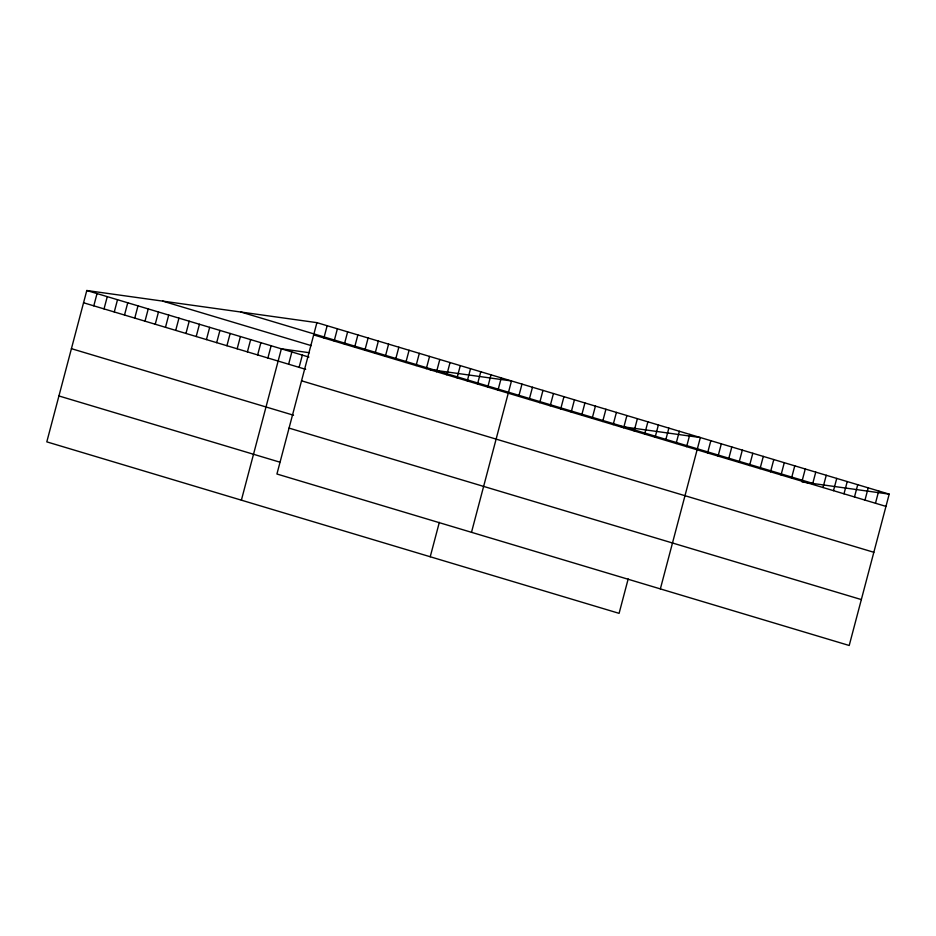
<?xml version="1.0" encoding="UTF-8"?>
<svg xmlns="http://www.w3.org/2000/svg" width="936" height="936" viewBox="0 0 936 936"><rect width="100%" height="100%" fill="white"/><g stroke="black" fill="none" stroke-linecap="round" stroke-linejoin="round"><path stroke-width="1.4" d="M316.906 322.651L276.927 474.014L849.209 645.489L889.2 494.138L316.906 322.651L86.791 290.511L46.8 441.862L619.094 613.349L628.185 578.916M93.799 305.838L97.028 293.576M104.036 308.903L107.266 296.654M114.274 311.969L117.515 299.719M124.511 315.034L127.752 302.784M134.761 318.111L137.99 305.861M144.998 321.177L148.239 308.927M155.236 324.242L158.476 311.992M165.485 327.308L168.714 315.058M175.722 330.385L178.963 318.135M185.96 333.45L189.201 321.2M196.209 336.515L199.438 324.265M206.446 339.581L209.676 327.331M216.684 342.658L219.925 330.408M226.921 345.723L230.162 333.473M237.171 348.789L240.4 336.539M247.408 351.866L250.649 339.616M257.646 354.931L260.887 342.681M267.895 357.997L271.124 345.747M241.383 500.175L281.373 348.812L309.406 352.732M288.627 364.209L291.856 351.959M299.111 367.357L302.351 355.107M323.915 337.978L327.155 325.728M334.152 341.043L337.393 328.793M344.401 344.109L347.63 331.859M354.639 347.174L357.88 334.924M364.876 350.251L368.117 338.001M375.125 353.317L378.355 341.067M385.363 356.382L388.592 344.132M395.6 359.459L398.841 347.197M405.838 362.524L409.079 350.275M416.087 365.59L419.316 353.34M426.325 368.655L429.565 356.405M436.562 371.732L439.803 359.482M446.811 374.798L450.04 362.548M457.049 377.863L460.29 365.613M467.286 380.929L470.527 368.679M430.232 556.756L439.335 522.335M477.524 384.006L480.765 371.756M487.773 387.071L491.002 374.821M498.01 390.136L501.251 377.887M471.498 532.315L511.489 380.952L429.963 369.568M518.743 396.349L521.984 384.099M529.238 399.496L532.479 387.247M539.733 402.644L542.962 390.394M550.216 405.779L553.457 393.529M560.711 408.927L563.952 396.677M571.206 412.074L574.447 399.824M581.701 415.21L584.93 402.96M592.184 418.357L595.425 406.107M602.679 421.504L605.92 409.254M613.174 424.64L616.414 412.39M623.668 427.787L626.898 415.537M634.152 430.934L637.393 418.685M644.647 434.082L647.887 421.832M655.142 437.217L658.382 424.967M665.636 440.365L668.866 428.115M676.12 443.512L679.36 431.262M686.615 446.647L689.855 434.398M660.36 588.896L700.35 437.545L618.813 426.161M707.604 452.942L710.833 440.692M718.087 456.078L721.328 443.828M728.582 459.225L731.823 446.975M739.077 462.372L742.318 450.122M749.572 465.52L752.801 453.27M760.055 468.655L763.296 456.405M770.55 471.802L773.791 459.553M781.045 474.95L784.286 462.7M791.54 478.085L794.769 465.835M802.023 481.233L805.264 468.983M812.518 484.38L815.759 472.13M823.013 487.516L826.254 475.266M833.508 490.663L836.737 478.413M843.991 493.81L847.232 481.56M854.486 496.957L857.727 484.708M864.981 500.093L868.222 487.843M875.476 503.24L878.705 490.99M802.082 481.97L889.2 494.138M240.973 312.051L813.255 483.526M313.677 334.901L885.959 506.388M162.735 301.123L311.22 345.618M86.791 290.511L308.903 357.072M83.55 302.761L305.674 369.322M301.544 380.812L873.838 552.287M71.428 348.672L293.541 415.221M289.048 428.103L861.342 599.578M58.933 395.963L279.735 462.127"/></g></svg>
